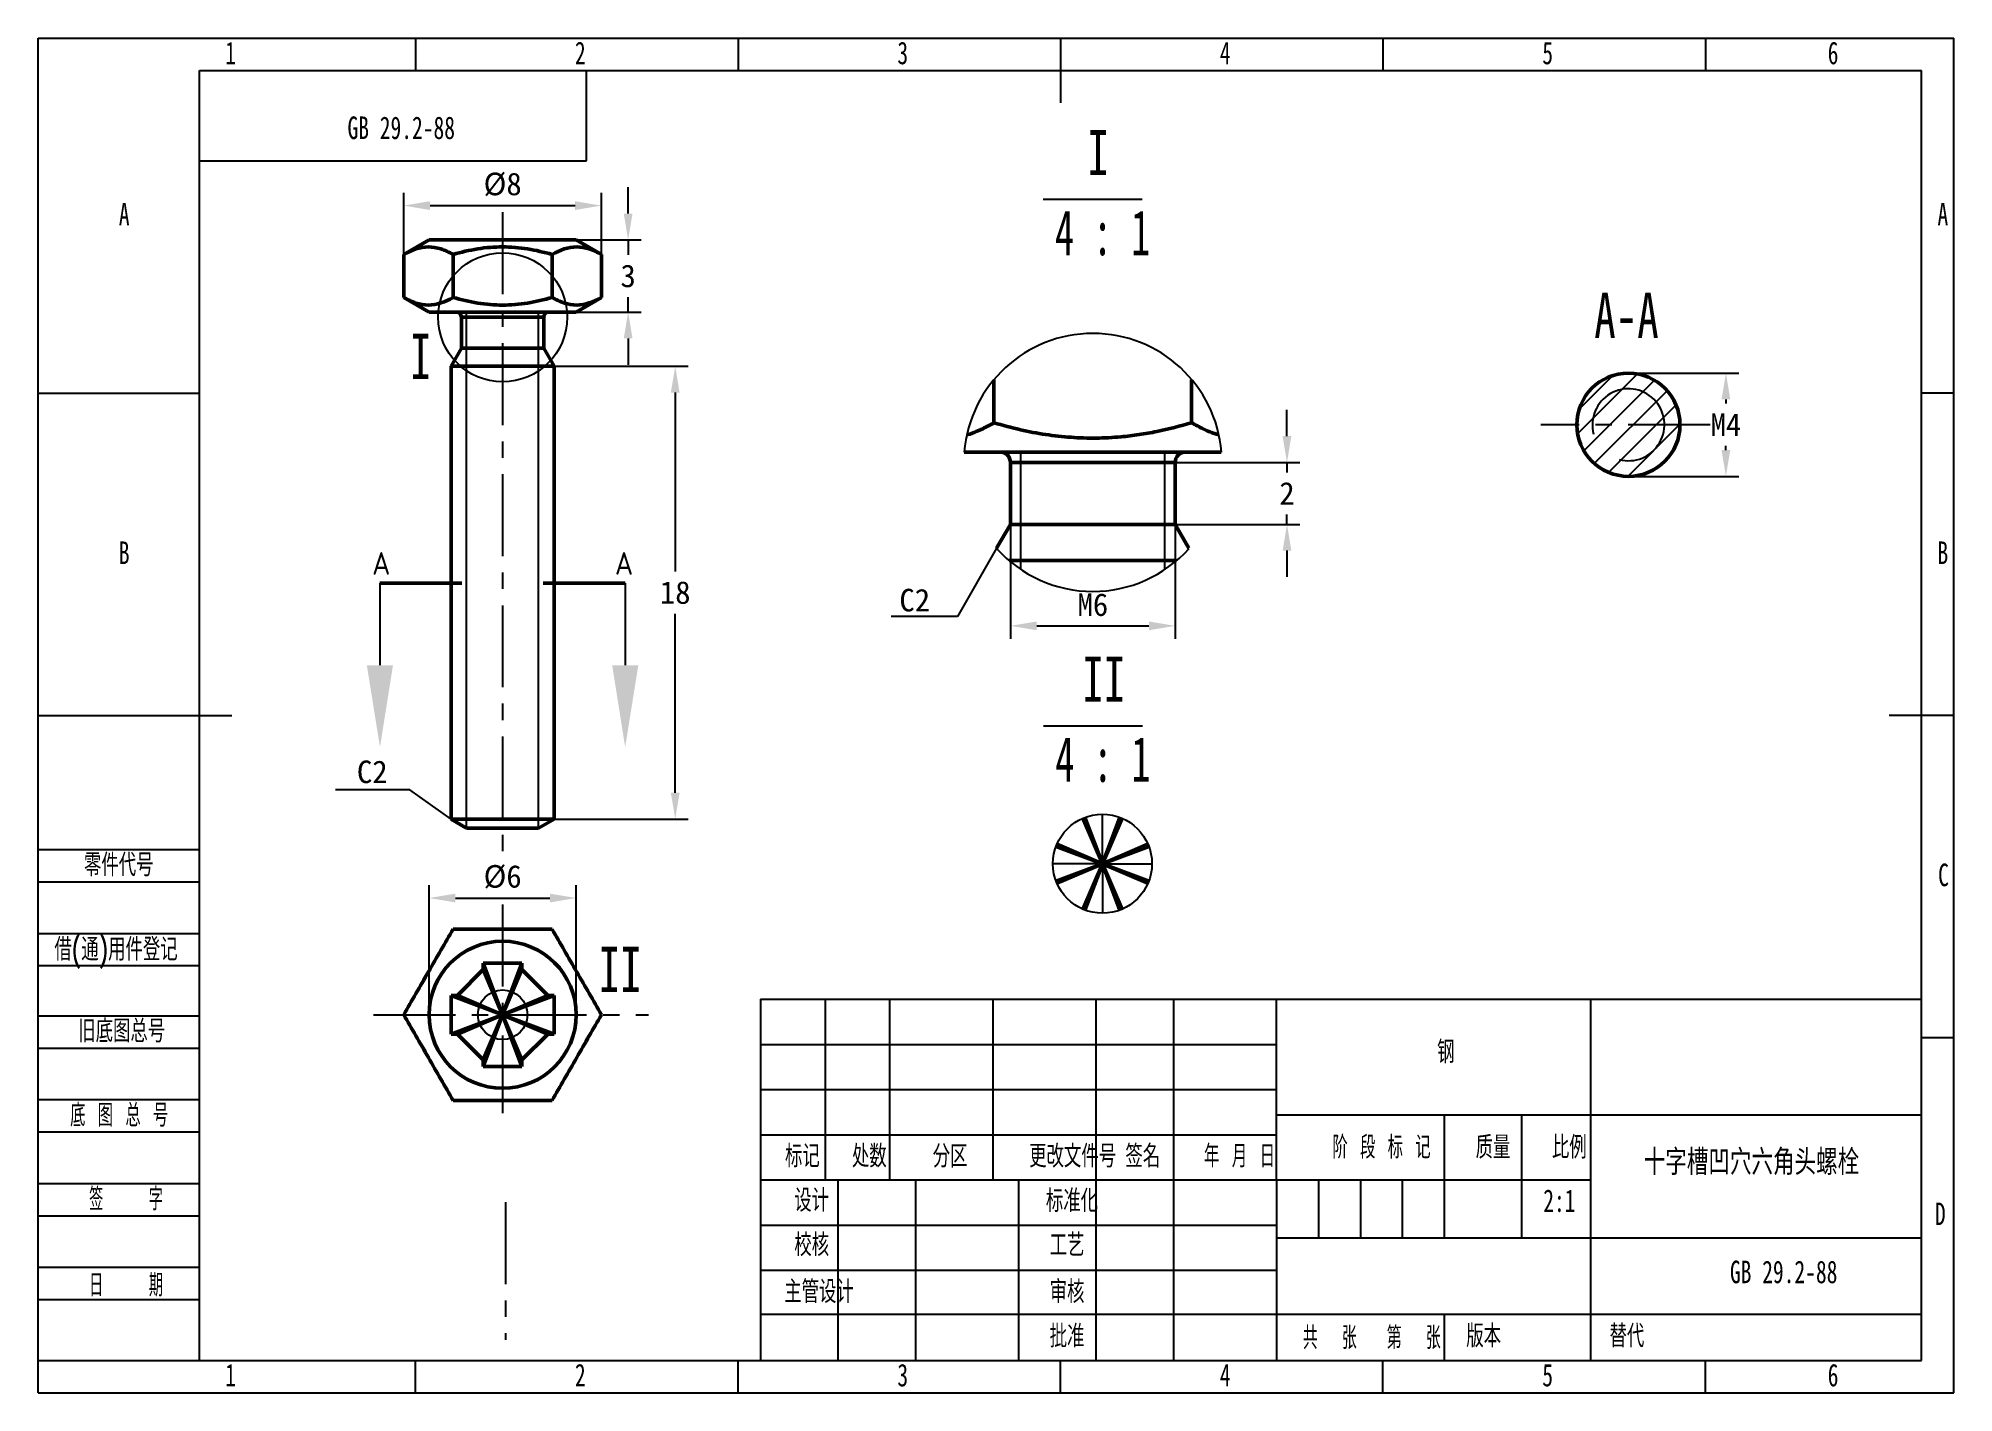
# Model space of a CAD drawing. Header units: millimetres. Extents: x 0 to 148, y 0 to 105.
import ezdxf

# ---------------------------------------------------------------- set-up
doc = ezdxf.new("R2010")
doc.units = ezdxf.units.MM
doc.header["$LTSCALE"] = 0.5
doc.header["$PDSIZE"] = -1
doc.linetypes.add('CENTERX2', pattern=[20.32, 12.7, -2.54, 2.54, -2.54])
for name, color, linetype in [('中心线层', 7, 'CENTERX2'), ('图框', 7, 'Continuous'), ('细实线层', 7, 'Continuous')]:
    doc.layers.add(name, color=color, linetype=linetype)
for name, color, linetype, lineweight in [('文字层', 3, 'Continuous', 25), ('标注层', 4, 'Continuous', 25), ('粗实线层', 7, 'Continuous', 25), ('轮廓实线层', 7, 'Continuous', 50)]:
    doc.layers.add(name, color=color, linetype=linetype, lineweight=lineweight)
doc.styles.add('SLDTEXTSTYLE0', font='TXT', dxfattribs={"width": 0.7})
doc.styles.add('SLDTEXTSTYLE1', font='TXT', dxfattribs={"width": 0.7, "bigfont": 'bigfont'})
doc.styles.add('SLDTEXTSTYLE2', font='TXT', dxfattribs={"width": 0.6, "bigfont": 'bigfont'})
doc.styles.add('SLDTEXTSTYLE3', font='TXT', dxfattribs={"width": 0.614286, "bigfont": 'bigfont'})
doc.styles.add('SLDTEXTSTYLE4', font='TXT', dxfattribs={"width": 0.62, "bigfont": 'bigfont'})
doc.styles.add('SLDTEXTSTYLE5', font='TXT', dxfattribs={"width": 0.566667, "bigfont": 'bigfont'})
doc.styles.add('SLDTEXTSTYLE6', font='TXT', dxfattribs={"width": 0.62})
doc.dimstyles.new('ISO-25', dxfattribs={"dimtxt": 2.5, "dimasz": 2.5, "dimexe": 1.25, "dimexo": 0.625, "dimtad": 1, "dimtxsty": 'Standard', "dimcen": 2.5, "dimadec": 0, "dimazin": 0, "dimtfac": 1, "dimtmove": 0, "dimatfit": 3, "dimfxl": 1, "dimarcsym": 0})

# ---------------------------------------------------------------- blocks, each defined once
blk = doc.blocks.new('SW_NOTE_0')
at = {"layer": '图框', "color": 0}
blk.add_line((-1.796, -0.428), (2.039, -0.428), dxfattribs=at)
at = {"layer": '图框', "color": 0, "char_height": 1.75, "attachment_point": 2}
for s, insert, style in [('I', (0.328, 2.256), 'SLDTEXTSTYLE0'), ('4 : 1', (0.501, -0.85), 'SLDTEXTSTYLE6')]:
    blk.add_mtext(s, dxfattribs=dict(at, insert=insert, style=style))
blk = doc.blocks.new('SW_NOTE_1')
at = {"layer": '图框', "color": 0}
blk.add_line((-1.675, -0.428), (2.161, -0.428), dxfattribs=at)
at = {"layer": '图框', "color": 0, "char_height": 1.75, "attachment_point": 2}
for s, insert, style in [('II', (0.656, 2.256), 'SLDTEXTSTYLE0'), ('4 : 1', (0.622, -0.85), 'SLDTEXTSTYLE6')]:
    blk.add_mtext(s, dxfattribs=dict(at, insert=insert, style=style))
blk = doc.blocks.new('SW_CENTERMARKSYMBOL_1')
at = {"layer": '图框', "color": 0}
for q in [(0, 1.921), (-1.921, 0), (0, -1.921), (1.921, 0)]:
    blk.add_line((0, 0), q, dxfattribs=at)
blk = doc.blocks.new('*D5')
at = {"layer": 'Defpoints', "color": 0, "transparency": 16777216}
for p in [(43.66, 92.03), (28.33, 88.24), (43.66, 88.24)]:
    blk.add_point(p, dxfattribs=at)
at = {"layer": '标注层', "color": 0, "lineweight": -2, "transparency": 16777216}
for p, q in [((28.33, 88.24), (28.33, 93.03)), ((43.66, 88.24), (43.66, 93.03)), ((30.37, 92.03), (41.62, 92.03))]:
    blk.add_line(p, q, dxfattribs=at)
at = {"layer": '标注层', "color": 0, "transparency": 16777216}
for points in [[(30.37, 92.37), (30.37, 91.69), (28.33, 92.03)], [(41.62, 92.37), (41.62, 91.69), (43.66, 92.03)]]:
    blk.add_solid(points, dxfattribs=at)
at = {"layer": '标注层', "color": 0, "transparency": 16777216, "insert": (36, 93.67), "char_height": 1.75, "attachment_point": 5}
blk.add_mtext('%%C8', dxfattribs=at)
blk = doc.blocks.new('*D6')
at = {"layer": 'Defpoints', "color": 0, "transparency": 16777216}
for p in [(40, 79.57), (40, 44.47), (49.38, 44.47)]:
    blk.add_point(p, dxfattribs=at)
at = {"layer": '标注层', "color": 0, "lineweight": -2, "transparency": 16777216}
for p, q in [((40, 79.57), (50.38, 79.57)), ((49.38, 77.53), (49.38, 63.66)), ((49.38, 46.51), (49.38, 60.39)), ((40, 44.47), (50.38, 44.47))]:
    blk.add_line(p, q, dxfattribs=at)
at = {"layer": '标注层', "color": 0, "transparency": 16777216}
for points in [[(49.04, 77.53), (49.72, 77.53), (49.38, 79.57)], [(49.04, 46.51), (49.72, 46.51), (49.38, 44.47)]]:
    blk.add_solid(points, dxfattribs=at)
at = {"layer": '标注层', "color": 0, "transparency": 16777216, "insert": (49.38, 62.02), "char_height": 1.75, "attachment_point": 5}
blk.add_mtext('18', dxfattribs=at)
blk = doc.blocks.new('*D7')
at = {"layer": 'Defpoints', "color": 0, "transparency": 16777216}
for p in [(30.3, 89.37), (30.3, 83.77), (45.73, 83.77)]:
    blk.add_point(p, dxfattribs=at)
at = {"layer": '标注层', "color": 0, "lineweight": -2, "transparency": 16777216}
for p, q in [((45.73, 91.41), (45.73, 93.45)), ((30.3, 89.37), (46.73, 89.37)), ((45.73, 89.37), (45.73, 88.21)), ((45.73, 83.77), (45.73, 84.94)), ((30.3, 83.77), (46.73, 83.77)), ((45.73, 81.73), (45.73, 79.69))]:
    blk.add_line(p, q, dxfattribs=at)
at = {"layer": '标注层', "color": 0, "transparency": 16777216}
for points in [[(45.39, 91.41), (46.07, 91.41), (45.73, 89.37)], [(45.39, 81.73), (46.07, 81.73), (45.73, 83.77)]]:
    blk.add_solid(points, dxfattribs=at)
at = {"layer": '标注层', "color": 0, "transparency": 16777216, "insert": (45.73, 86.57), "char_height": 1.75, "attachment_point": 5}
blk.add_mtext('3', dxfattribs=at)
blk = doc.blocks.new('*D8')
at = {"layer": 'Defpoints', "color": 0, "transparency": 16777216}
for p in [(41.7, 38.35), (30.3, 29.3), (41.7, 29.3)]:
    blk.add_point(p, dxfattribs=at)
at = {"layer": '标注层', "color": 0, "lineweight": -2, "transparency": 16777216}
for p, q in [((30.3, 29.3), (30.3, 39.35)), ((41.7, 29.3), (41.7, 39.35)), ((32.34, 38.35), (39.66, 38.35))]:
    blk.add_line(p, q, dxfattribs=at)
at = {"layer": '标注层', "color": 0, "transparency": 16777216}
for points in [[(32.34, 38.69), (32.34, 38.01), (30.3, 38.35)], [(39.66, 38.69), (39.66, 38.01), (41.7, 38.35)]]:
    blk.add_solid(points, dxfattribs=at)
at = {"layer": '标注层', "color": 0, "transparency": 16777216, "insert": (36, 39.99), "char_height": 1.75, "attachment_point": 5}
blk.add_mtext('%%C6', dxfattribs=at)
blk = doc.blocks.new('*D9')
at = {"layer": 'Defpoints', "color": 0, "transparency": 16777216}
for p in [(123.28, 79.04), (123.28, 71.04), (130.84, 71.04)]:
    blk.add_point(p, dxfattribs=at)
at = {"layer": '标注层', "color": 0, "lineweight": -2, "transparency": 16777216}
for p, q in [((123.28, 79.04), (131.84, 79.04)), ((130.84, 77), (130.84, 76.68)), ((130.84, 73.08), (130.84, 73.4)), ((123.28, 71.04), (131.84, 71.04))]:
    blk.add_line(p, q, dxfattribs=at)
at = {"layer": '标注层', "color": 0, "transparency": 16777216}
for points in [[(130.5, 77), (131.18, 77), (130.84, 79.04)], [(130.5, 73.08), (131.18, 73.08), (130.84, 71.04)]]:
    blk.add_solid(points, dxfattribs=at)
at = {"layer": '标注层', "color": 0, "transparency": 16777216, "insert": (130.84, 75.04), "char_height": 1.75, "attachment_point": 5}
blk.add_mtext('M4', dxfattribs=at)
blk = doc.blocks.new('*D10')
at = {"layer": 'Defpoints', "color": 0, "transparency": 16777216}
for p in [(88.14, 72.12), (88.14, 67.32), (96.81, 67.32)]:
    blk.add_point(p, dxfattribs=at)
at = {"layer": '标注层', "color": 0, "lineweight": -2, "transparency": 16777216}
for p, q in [((96.81, 74.16), (96.81, 76.2)), ((88.14, 72.12), (97.81, 72.12)), ((96.81, 72.12), (96.81, 71.35)), ((88.14, 67.32), (97.81, 67.32)), ((96.81, 67.32), (96.81, 68.08)), ((96.81, 65.28), (96.81, 63.24))]:
    blk.add_line(p, q, dxfattribs=at)
at = {"layer": '标注层', "color": 0, "transparency": 16777216}
for points in [[(96.47, 74.16), (97.15, 74.16), (96.81, 72.12)], [(96.47, 65.28), (97.15, 65.28), (96.81, 67.32)]]:
    blk.add_solid(points, dxfattribs=at)
at = {"layer": '标注层', "color": 0, "transparency": 16777216, "insert": (96.81, 69.72), "char_height": 1.75, "attachment_point": 5}
blk.add_mtext('2', dxfattribs=at)
blk = doc.blocks.new('*D11')
at = {"layer": 'Defpoints', "color": 0, "transparency": 16777216}
for p in [(75.37, 67.32), (88.14, 67.32), (88.14, 59.45)]:
    blk.add_point(p, dxfattribs=at)
at = {"layer": '标注层', "color": 0, "lineweight": -2, "transparency": 16777216}
for p, q in [((75.37, 67.32), (75.37, 58.45)), ((88.14, 67.32), (88.14, 58.45)), ((77.41, 59.45), (86.1, 59.45))]:
    blk.add_line(p, q, dxfattribs=at)
at = {"layer": '标注层', "color": 0, "transparency": 16777216}
for points in [[(77.41, 59.79), (77.41, 59.11), (75.37, 59.45)], [(86.1, 59.79), (86.1, 59.11), (88.14, 59.45)]]:
    blk.add_solid(points, dxfattribs=at)
at = {"layer": '标注层', "color": 0, "transparency": 16777216, "insert": (81.76, 61.08), "char_height": 1.75, "attachment_point": 5}
blk.add_mtext('M6', dxfattribs=at)

msp = doc.modelspace()

# ---------------------------------------------------------------- hatches: boundary and pattern name
h = msp.add_hatch()
h.set_pattern_fill('ANSI31', color=256, scale=0.4, style=0)
h.set_pattern_definition([(45, (42.3461, -31.399), (-0.898026, 0.898026), [])])
edge = h.paths.add_edge_path(flags=0)
edge.add_arc((123.28, 75.04), 4, 0, 360)

# ---------------------------------------------------------------- linework, layer by layer
for p, q in [((33.21, 43.77), (33.21, 83.77)), ((38.78, 43.77), (38.78, 83.77)), ((76.18, 63.82), (76.18, 72.92)), ((87.33, 63.82), (87.33, 72.92))]:
    msp.add_line(p, q)
for centre, radius in [((36, 83.37), 5), ((82.5, 41.01), 3.84), ((36, 29.3), 1.92)]:
    msp.add_circle(centre, radius)
for centre, radius, start, end in [((81.76, 72.12), 10, 4.5907, 175.4093), ((123.28, 75.04), 2.79, 255, 195), ((81.76, 72.12), 10, 221.7619, 318.2381)]:
    msp.add_arc(centre, radius, start, end)
at = {"layer": '中心线层'}
for p, q in [((36, 91.52), (36, 41)), ((129.62, 75.04), (116.5, 75.04)), ((36, 37.85), (36, 21.66)), ((26, 29.3), (47.32, 29.3)), ((36.21, 14.77), (36.21, 4.11))]:
    msp.add_line(p, q, dxfattribs=at)
at = {"layer": '图框'}
for p, q in [((0, 0), (0, 105)), ((0, 105), (148.5, 105)), ((29.25, 105), (29.25, 102.5)), ((54.25, 105), (54.25, 102.5)), ((79.25, 105), (79.25, 100)), ((104.25, 105), (104.25, 102.5)), ((129.25, 105), (129.25, 102.5)), ((148.5, 0), (148.5, 105)), ((12.5, 2.5), (12.5, 102.5)), ((12.5, 102.5), (146, 102.5)), ((146, 2.5), (146, 102.5)), ((0, 77.5), (12.5, 77.5)), ((148.5, 77.5), (146, 77.5)), ((0, 52.5), (15, 52.5)), ((148.5, 52.5), (143.5, 52.5)), ((0, 42.11), (12.5, 42.11)), ((0, 39.61), (12.5, 39.61)), ((0, 35.61), (12.5, 35.61)), ((0, 33.11), (12.5, 33.11)), ((56, 30.5), (56, 2.5)), ((56, 30.5), (146, 30.5)), ((61, 30.5), (61, 16.5)), ((66, 30.5), (66, 16.5)), ((74, 30.5), (74, 16.5)), ((82, 30.5), (82, 2.5)), ((88, 30.5), (88, 2.5)), ((95.98, 30.53), (96, 2.5)), ((120.35, 30.5), (120.35, 2.5)), ((0, 29.22), (12.5, 29.22)), ((56, 27), (96, 27)), ((148.5, 27.5), (146, 27.5)), ((0, 26.72), (12.5, 26.72)), ((0, 22.72), (12.5, 22.72)), ((56, 23.5), (96, 23.5)), ((95.99, 21.53), (145.99, 21.53)), ((109, 21.53), (109, 12.03)), ((115, 21.5), (115, 12)), ((0, 20.22), (12.5, 20.22)), ((56, 20), (96, 20)), ((56, 16.5), (96, 16.5)), ((62, 16.5), (62, 2.5)), ((68, 16.5), (68, 2.5)), ((76, 16.5), (76, 2.5)), ((96.01, 16.5), (120.35, 16.5)), ((99.25, 16.5), (99.25, 12)), ((102.5, 16.5), (102.5, 12)), ((105.75, 16.5), (105.75, 12)), ((0, 16.22), (12.5, 16.22)), ((0, 13.72), (12.5, 13.72)), ((56, 13), (96, 13)), ((96, 12), (146, 12)), ((0, 9.72), (12.5, 9.72)), ((56, 9.5), (96, 9.5)), ((0, 7.22), (12.5, 7.22)), ((56, 6.08), (96, 6.08)), ((96, 6.08), (146, 6.08)), ((109, 6.08), (109, 2.5)), ((0, 2.5), (12.5, 2.5)), ((12.5, 2.5), (146, 2.5)), ((29.25, 0), (29.25, 2.5)), ((54.25, 0), (54.25, 2.5)), ((79.25, 0), (79.25, 2.5)), ((104.25, 0), (104.25, 2.5)), ((129.25, 0), (129.25, 2.5)), ((0, 0), (148.5, 0))]:
    msp.add_line(p, q, dxfattribs=at)
at = {"layer": '标注层'}
for p, q in [((74.3, 65.46), (71.26, 60.18)), ((71.26, 60.18), (66.13, 60.18)), ((28.8, 46.74), (23.04, 46.74)), ((32, 44.47), (28.8, 46.74))]:
    msp.add_line(p, q, dxfattribs=at)
at = {"layer": '粗实线层'}
for p, q in [((42.5, 95.5), (42.5, 102.5)), ((12.5, 95.5), (42.5, 95.5))]:
    msp.add_line(p, q, dxfattribs=at)
at = {"layer": '细实线层'}
for p, q in [((26.49, 62.75), (26.49, 56.4)), ((45.5, 62.75), (45.5, 56.4))]:
    msp.add_line(p, q, dxfattribs=at)
at = {"layer": '轮廓实线层'}
for p, q in [((30.3, 89.37), (28.33, 88.24)), ((30.3, 89.37), (41.7, 89.37)), ((36, 89.37), (32.4, 89.37)), ((43.66, 88.24), (41.7, 89.37)), ((28.33, 84.91), (28.33, 88.24)), ((32.16, 84.91), (32.16, 88.24)), ((39.83, 84.91), (39.83, 88.24)), ((43.66, 84.91), (43.66, 88.24)), ((28.33, 84.91), (30.3, 83.77)), ((41.7, 83.77), (43.66, 84.91)), ((41.7, 83.77), (30.3, 83.77)), ((32.8, 83.37), (32.8, 80.97)), ((39.19, 83.37), (32.8, 83.37)), ((39.19, 80.97), (39.19, 83.37)), ((32.8, 80.97), (32, 79.57)), ((32.8, 80.97), (39.19, 80.97)), ((40, 79.57), (39.19, 80.97)), ((32, 79.57), (32, 44.47)), ((32, 79.57), (40, 79.57)), ((40, 44.47), (40, 79.57)), ((74.09, 75.19), (74.09, 78.53)), ((89.42, 75.19), (89.42, 78.53)), ((91.72, 72.92), (71.79, 72.92)), ((75.37, 72.12), (75.37, 67.32)), ((88.14, 72.12), (75.37, 72.12)), ((88.14, 67.32), (88.14, 72.12)), ((75.37, 67.32), (74.3, 65.46)), ((75.37, 67.32), (88.14, 67.32)), ((89.21, 65.46), (88.14, 67.32)), ((75.26, 64.52), (88.25, 64.52)), ((26.49, 62.75), (32.84, 62.75)), ((45.5, 62.75), (39.15, 62.75)), ((81.15, 44.6), (82.5, 41.01)), ((83.85, 44.6), (82.5, 41.01)), ((32, 44.47), (33.21, 43.77)), ((40, 44.47), (32, 44.47)), ((38.78, 43.77), (33.21, 43.77)), ((38.78, 43.77), (40, 44.47)), ((80.99, 44.54), (82.5, 41.01)), ((84.02, 44.54), (82.5, 41.01)), ((78.91, 42.35), (82.5, 41.01)), ((78.97, 42.52), (82.5, 41.01)), ((86.03, 42.52), (82.5, 41.01)), ((86.1, 42.35), (82.5, 41.01)), ((78.91, 39.66), (82.5, 41.01)), ((78.97, 39.49), (82.5, 41.01)), ((80.99, 37.47), (82.5, 41.01)), ((81.15, 37.41), (82.5, 41.01)), ((86.1, 39.66), (82.5, 41.01)), ((86.03, 39.49), (82.5, 41.01)), ((84.02, 37.47), (82.5, 41.01)), ((83.85, 37.41), (82.5, 41.01)), ((34.5, 32.8), (32.5, 30.8)), ((34.5, 33.3), (34.5, 32.8)), ((34.5, 33.3), (36, 29.3)), ((37.5, 33.3), (34.5, 33.3)), ((34.5, 32.8), (36, 29.3)), ((37.5, 33.3), (36, 29.3)), ((37.5, 32.8), (36, 29.3)), ((37.5, 32.8), (37.5, 33.3)), ((39.5, 30.8), (37.5, 32.8)), ((32.5, 30.8), (32, 30.8)), ((32, 30.8), (32, 27.8)), ((32, 30.8), (36, 29.3)), ((32.5, 30.8), (36, 29.3)), ((39.5, 30.8), (36, 29.3)), ((40, 30.8), (36, 29.3)), ((40, 30.8), (39.5, 30.8)), ((40, 27.8), (40, 30.8)), ((32, 27.8), (36, 29.3)), ((32.5, 27.8), (36, 29.3)), ((34.5, 25.8), (36, 29.3)), ((34.5, 25.3), (36, 29.3)), ((40, 27.8), (36, 29.3)), ((39.5, 27.8), (36, 29.3)), ((37.5, 25.8), (36, 29.3)), ((37.5, 25.3), (36, 29.3)), ((32, 27.8), (32.5, 27.8)), ((32.5, 27.8), (34.5, 25.8)), ((37.5, 25.8), (39.5, 27.8)), ((39.5, 27.8), (40, 27.8)), ((34.5, 25.8), (34.5, 25.3)), ((34.5, 25.3), (37.5, 25.3)), ((37.5, 25.3), (37.5, 25.8))]:
    msp.add_line(p, q, dxfattribs=at)
for centre, radius in [((123.28, 75.04), 4), ((36, 29.3), 5.7)]:
    msp.add_circle(centre, radius, dxfattribs=at)
for centre, radius, start, end in [((32.4, 83.37), 0.4, 0, 90), ((39.59, 83.37), 0.4, 90, 180), ((74.57, 72.12), 0.8, 0.0001, 89.9997), ((88.94, 72.12), 0.8, 90.0003, 179.9999)]:
    msp.add_arc(centre, radius, start, end, dxfattribs=at)
for points, knots in [([(28.33, 88.24), (28.95, 88.6), (29.59, 88.83), (30.57, 88.83), (30.89, 88.77), (31.53, 88.57), (31.85, 88.42), (32.16, 88.24)], [0, 0, 0, 0, 0.5, 0.5, 0.75, 0.75, 1, 1, 1, 1]), ([(32.16, 88.24), (32.79, 88.42), (33.42, 88.57), (34.71, 88.78), (35.35, 88.83), (36.64, 88.83), (37.3, 88.77), (38.58, 88.57), (39.21, 88.42), (39.83, 88.24)], [0, 0, 0, 0, 0.25, 0.25, 0.5, 0.5, 0.75, 0.75, 1, 1, 1, 1]), ([(39.83, 88.24), (40.46, 88.6), (41.09, 88.83), (42.07, 88.83), (42.39, 88.77), (43.03, 88.57), (43.35, 88.42), (43.66, 88.24)], [0, 0, 0, 0, 0.5, 0.5, 0.75, 0.75, 1, 1, 1, 1]), ([(32.16, 84.91), (31.54, 84.55), (30.9, 84.32), (29.92, 84.32), (29.6, 84.37), (28.96, 84.58), (28.64, 84.73), (28.33, 84.91)], [0, 0, 0, 0, 0.5, 0.5, 0.75, 0.75, 1, 1, 1, 1]), ([(32.16, 84.91), (32.79, 84.73), (33.42, 84.58), (34.71, 84.37), (35.35, 84.32), (36.64, 84.32), (37.3, 84.37), (38.58, 84.58), (39.21, 84.73), (39.83, 84.91)], [0, 0, 0, 0, 0.25, 0.25, 0.5, 0.5, 0.75, 0.75, 1, 1, 1, 1]), ([(43.66, 84.91), (43.04, 84.55), (42.4, 84.32), (41.42, 84.32), (41.1, 84.37), (40.46, 84.58), (40.14, 84.73), (39.83, 84.91)], [0, 0, 0, 0, 0.5, 0.5, 0.75, 0.75, 1, 1, 1, 1]), ([(74.09, 75.19), (73.76, 75.01), (73.11, 74.67), (72.41, 74.36), (72.02, 74.27), (72, 74.27)], [0, 0, 0, 0, 0.489545, 0.961619, 1, 1, 1, 1]), ([(89.42, 75.19), (88.53, 74.95), (87.18, 74.58), (85.34, 74.26), (83.77, 74.07), (82.01, 73.98), (80.05, 74.04), (78.09, 74.26), (76.1, 74.64), (74.77, 75), (74.09, 75.19)], [0, 0, 0, 0, 0.17904, 0.269324, 0.359599, 0.48394, 0.608278, 0.735928, 0.863612, 1, 1, 1, 1]), ([(91.52, 74.28), (91.41, 74.3), (90.99, 74.41), (90.29, 74.72), (89.72, 75.03), (89.42, 75.19)], [0, 0, 0, 0, 0.1422903, 0.5642408, 1, 1, 1, 1]), ([(32.16, 35.94), (31.54, 34.86), (30.9, 33.76), (29.92, 32.06), (29.6, 31.5), (28.96, 30.39), (28.64, 29.84), (28.33, 29.3)], [0, 0, 0, 0, 0.5, 0.5, 0.75, 0.75, 1, 1, 1, 1]), ([(32.16, 35.94), (32.79, 35.94), (33.42, 35.94), (34.71, 35.94), (35.35, 35.94), (36.64, 35.94), (37.3, 35.94), (38.58, 35.94), (39.21, 35.94), (39.83, 35.94)], [0, 0, 0, 0, 0.25, 0.25, 0.5, 0.5, 0.75, 0.75, 1, 1, 1, 1]), ([(43.66, 29.3), (43.04, 30.38), (42.4, 31.48), (41.42, 33.18), (41.1, 33.74), (40.46, 34.85), (40.14, 35.4), (39.83, 35.94)], [0, 0, 0, 0, 0.5, 0.5, 0.75, 0.75, 1, 1, 1, 1]), ([(28.33, 29.3), (28.95, 28.22), (29.59, 27.12), (30.57, 25.42), (30.89, 24.86), (31.53, 23.75), (31.85, 23.2), (32.16, 22.66)], [0, 0, 0, 0, 0.5, 0.5, 0.75, 0.75, 1, 1, 1, 1]), ([(39.83, 22.66), (40.46, 23.74), (41.09, 24.84), (42.07, 26.54), (42.39, 27.1), (43.03, 28.21), (43.35, 28.76), (43.66, 29.3)], [0, 0, 0, 0, 0.5, 0.5, 0.75, 0.75, 1, 1, 1, 1]), ([(32.16, 22.66), (32.79, 22.66), (33.42, 22.66), (34.71, 22.66), (35.35, 22.66), (36.64, 22.66), (37.3, 22.66), (38.58, 22.66), (39.21, 22.66), (39.83, 22.66)], [0, 0, 0, 0, 0.25, 0.25, 0.5, 0.5, 0.75, 0.75, 1, 1, 1, 1])]:
    msp.add_open_spline(points, degree=3, knots=knots, dxfattribs=at)
for points in [[(26.49, 50.05), (25.47, 56.4), (27.5, 56.4)], [(45.5, 50.05), (44.49, 56.4), (46.52, 56.4)]]:
    msp.add_solid(points, dxfattribs=at)

# ---------------------------------------------------------------- block references
at = {"layer": '文字层', "xscale": 2, "yscale": 2, "zscale": 2}
for name, p in [('SW_NOTE_0', (81.51, 93.38)), ('SW_NOTE_1', (81.29, 52.56))]:
    msp.add_blockref(name, p, dxfattribs=at)
at = {"layer": '轮廓实线层', "xscale": 2, "yscale": 2, "zscale": 2}
msp.add_blockref('SW_CENTERMARKSYMBOL_1', (82.5, 41.01), dxfattribs=at)

# ---------------------------------------------------------------- texts
at = {"layer": '图框', "char_height": 1.75}
for s, insert, attachment_point, style in [('1', (14.9, 104.74), 2, 'SLDTEXTSTYLE0'), ('2', (42.02, 104.74), 2, 'SLDTEXTSTYLE0'), ('3', (67.02, 104.74), 2, 'SLDTEXTSTYLE0'), ('4', (92.02, 104.74), 2, 'SLDTEXTSTYLE0'), ('5', (117.02, 104.74), 2, 'SLDTEXTSTYLE0'), ('6', (139.15, 104.74), 2, 'SLDTEXTSTYLE0'), ('A', (6.66, 92.24), 2, 'SLDTEXTSTYLE0'), ('A', (147.66, 92.24), 2, 'SLDTEXTSTYLE0'), ('B', (6.66, 65.99), 2, 'SLDTEXTSTYLE0'), ('B', (147.66, 65.99), 2, 'SLDTEXTSTYLE0'), ('零件代号', (3.54, 41.79), 1, 'SLDTEXTSTYLE1'), ('C', (147.71, 41.02), 2, 'SLDTEXTSTYLE0'), ('借(通)用件登记', (1.25, 35.24), 1, 'SLDTEXTSTYLE1'), ('旧底图总号', (3.1, 28.91), 1, 'SLDTEXTSTYLE1'), ('钢', (109.13, 27.29), 2, 'SLDTEXTSTYLE1'), ('底 图 总 号', (2.47, 22.38), 1, 'SLDTEXTSTYLE3'), ('标记', (59.24, 19.21), 2, 'SLDTEXTSTYLE1'), ('处数', (64.43, 19.21), 2, 'SLDTEXTSTYLE1'), ('分区', (70.69, 19.21), 2, 'SLDTEXTSTYLE1'), ('更改文件号', (80.19, 19.21), 2, 'SLDTEXTSTYLE1'), ('签名', (85.63, 19.21), 2, 'SLDTEXTSTYLE1'), ('年 月 日', (93.13, 19.21), 2, 'SLDTEXTSTYLE4'), ('阶 段 标 记', (104.14, 19.9), 2, 'SLDTEXTSTYLE3'), ('质量', (112.78, 19.9), 2, 'SLDTEXTSTYLE1'), ('比例', (118.7, 19.9), 2, 'SLDTEXTSTYLE1'), ('签    字', (6.8, 15.88), 2, 'SLDTEXTSTYLE5'), ('设计', (59.96, 15.78), 2, 'SLDTEXTSTYLE1'), ('标准化', (80.14, 15.75), 2, 'SLDTEXTSTYLE1'), ('2:1', (117.93, 15.76), 2, 'SLDTEXTSTYLE0'), ('D', (147.46, 14.74), 2, 'SLDTEXTSTYLE0'), ('校核', (59.96, 12.34), 2, 'SLDTEXTSTYLE1'), ('工艺', (79.76, 12.32), 2, 'SLDTEXTSTYLE1'), ('日    期', (6.8, 9.21), 2, 'SLDTEXTSTYLE5'), ('GB 29.2-88', (135.32, 10.24), 2, 'SLDTEXTSTYLE0'), ('主管设计', (60.53, 8.7), 2, 'SLDTEXTSTYLE1'), ('审核', (79.76, 8.7), 2, 'SLDTEXTSTYLE1'), ('批准', (79.76, 5.26), 2, 'SLDTEXTSTYLE1'), ('共  张', (100.13, 5.13), 2, 'SLDTEXTSTYLE2'), ('第  张', (106.64, 5.13), 2, 'SLDTEXTSTYLE2'), ('版本', (112.06, 5.27), 2, 'SLDTEXTSTYLE1'), ('替代', (121.82, 5.27), 1, 'SLDTEXTSTYLE1'), ('1', (14.9, 2.24), 2, 'SLDTEXTSTYLE0'), ('2', (42.02, 2.24), 2, 'SLDTEXTSTYLE0'), ('3', (67.02, 2.24), 2, 'SLDTEXTSTYLE0'), ('4', (92.02, 2.24), 2, 'SLDTEXTSTYLE0'), ('5', (117.02, 2.24), 2, 'SLDTEXTSTYLE0'), ('6', (139.15, 2.24), 2, 'SLDTEXTSTYLE0')]:
    msp.add_mtext(s, dxfattribs=dict(at, insert=insert, attachment_point=attachment_point, style=style))
at = {"layer": '图框', "color": 4, "insert": (132.82, 18.82), "char_height": 1.75, "attachment_point": 2, "style": 'SLDTEXTSTYLE1'}
msp.add_mtext('{\\fFangSong|b0|i0|c134|p49;十字槽凹穴六角头螺栓}', dxfattribs=at)
at = {"layer": '文字层', "style": 'SLDTEXTSTYLE0'}
for s, insert, char_height, attachment_point in [('GB 29.2-88', (28.14, 98.94), 1.75, 2), ('A-A', (123.13, 85.27), 3.5, 2), ('I', (28.81, 82.09), 3.5, 1), ('II', (43.44, 34.57), 3.5, 1)]:
    msp.add_mtext(s, dxfattribs=dict(at, insert=insert, char_height=char_height, attachment_point=attachment_point))
at = {"layer": '文字层', "insert": (25.88, 65.17), "char_height": 1.75, "attachment_point": 1}
msp.add_mtext_dynamic_manual_height_columns('{\\Fisocp|c0;A}', width=4.1179, gutter_width=8.75, heights=[0], dxfattribs=at)
at = {"layer": '文字层', "extrusion": (0, 0, -1), "insert": (46.12, 65.17), "char_height": 1.75, "attachment_point": 1, "text_direction": (-1, 0, 0)}
msp.add_mtext_dynamic_manual_height_columns('{\\Fisocp|c0;A}', width=4.1179, gutter_width=8.75, heights=[0], dxfattribs=at)
at = {"layer": '标注层', "char_height": 1.75, "attachment_point": 1}
for width, insert in [(5.5305, (66.76, 62.32)), (4.1027, (24.7, 49.01))]:
    msp.add_mtext_dynamic_manual_height_columns('C2', width=width, gutter_width=8.75, heights=[0], dxfattribs=dict(at, insert=insert))

# ---------------------------------------------------------------- dimensions: what is measured, and where the dimension line sits
at = {"layer": '标注层'}
for base, p1, p2, text, picture, middle in [((43.66, 92.03), (28.33, 88.24), (43.66, 88.24), '%%C8', '*D5', (36, 93.67)), ((88.14, 59.45), (75.37, 67.32), (88.14, 67.32), 'M<>', '*D11', (81.76, 61.08)), ((41.7, 38.35), (30.3, 29.3), (41.7, 29.3), '%%C<>', '*D8', (36, 39.99))]:
    dim = msp.add_linear_dim(base=base, p1=p1, p2=p2, text=text, dimstyle='ISO-25', override={"dimtxt": 1.75, "dimasz": 2.04, "dimexe": 1, "dimexo": 0, "dimgap": 0.762, "dimtih": 1, "dimtoh": 1, "dimdec": 0, "dimlfac": 0.5, "dimzin": 0, "dimadec": 2, "dimtdec": 0, "dimtzin": 0}, dxfattribs=at)
    dim.commit()
    dim.dimension.update_dxf_attribs({"geometry": picture, "text_midpoint": middle})
dim = msp.add_linear_dim(base=(45.73, 83.77), p1=(30.3, 89.37), p2=(30.3, 83.77), angle=90, dimstyle='ISO-25', override={"dimtxt": 1.75, "dimasz": 2.04, "dimexe": 1, "dimexo": 0, "dimgap": 0.762, "dimtih": 1, "dimtoh": 1, "dimdec": 0, "dimlfac": 0.5, "dimzin": 0, "dimadec": 2, "dimtdec": 0, "dimtzin": 0}, dxfattribs=at)
dim.commit()
dim.dimension.update_dxf_attribs({"geometry": '*D7', "text_midpoint": (45.73, 86.57), "dimtype": 160})
for base, p1, p2, picture, middle in [((49.38, 44.47), (40, 79.57), (40, 44.47), '*D6', (49.38, 62.02)), ((96.81, 67.32), (88.14, 72.12), (88.14, 67.32), '*D10', (96.81, 69.72))]:
    dim = msp.add_linear_dim(base=base, p1=p1, p2=p2, angle=90, dimstyle='ISO-25', override={"dimtxt": 1.75, "dimasz": 2.04, "dimexe": 1, "dimexo": 0, "dimgap": 0.762, "dimtih": 1, "dimtoh": 1, "dimdec": 0, "dimlfac": 0.5, "dimzin": 0, "dimadec": 2, "dimtdec": 0, "dimtzin": 0}, dxfattribs=at)
    dim.commit()
    dim.dimension.update_dxf_attribs({"geometry": picture, "text_midpoint": middle})
dim = msp.add_linear_dim(base=(130.84, 71.04), p1=(123.28, 79.04), p2=(123.28, 71.04), angle=90, text='M<>', dimstyle='ISO-25', override={"dimtxt": 1.75, "dimasz": 2.04, "dimexe": 1, "dimexo": 0, "dimgap": 0.762, "dimtih": 1, "dimtoh": 1, "dimdec": 0, "dimlfac": 0.5, "dimzin": 0, "dimadec": 2, "dimtdec": 0, "dimtzin": 0}, dxfattribs=at)
dim.commit()
dim.dimension.update_dxf_attribs({"geometry": '*D9', "text_midpoint": (130.84, 75.04), "dimtype": 160})

doc.saveas('drawing.dxf')
